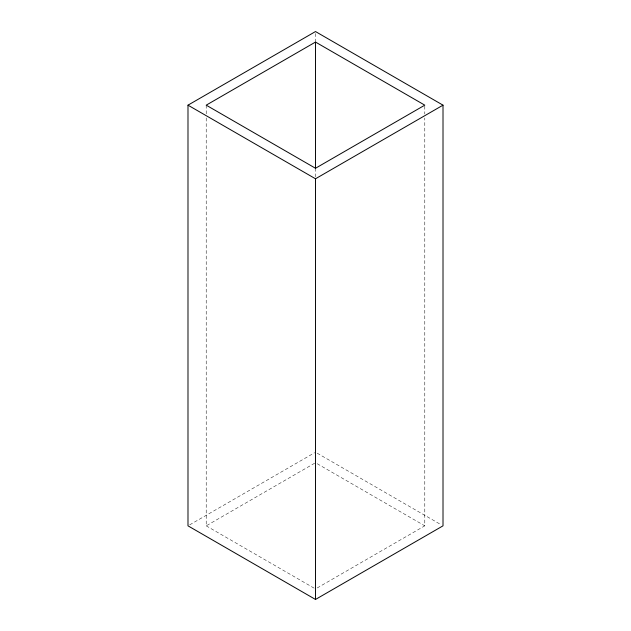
<?xml version="1.0" encoding="UTF-8"?>
<svg xmlns="http://www.w3.org/2000/svg" width="631" height="631" viewBox="0 0 631 631"><rect width="100%" height="100%" fill="white"/><g stroke="black" fill="none" stroke-linecap="round" stroke-linejoin="round"><path stroke-width="0.47" stroke-dasharray="3.15 2.37" d="M189.694 524.85L314.648 452.711M206.211 117.973L206.211 525.836L314.648 463.225M317.212 587.95L424.789 525.836L424.789 117.973M317.204 453.2L441.306 524.85M317.212 463.722L424.789 525.836M206.211 525.836L315.5 588.936M424.789 106.15L424.789 114.03M315.5 33.522L315.5 41.401M315.5 168.264L315.5 177.13M206.211 105.164L206.211 114.03"/><path stroke-width="0.95" d="M187.991 105.164L315.5 31.55L443.009 105.164L443.009 525.836L315.5 599.45L187.991 525.836L187.991 105.164L315.5 178.778L443.009 105.164M315.5 42.064L206.211 105.164L315.5 168.264L424.789 105.164L315.5 42.064L315.5 168.169M315.5 178.778L315.5 599.45"/></g></svg>
